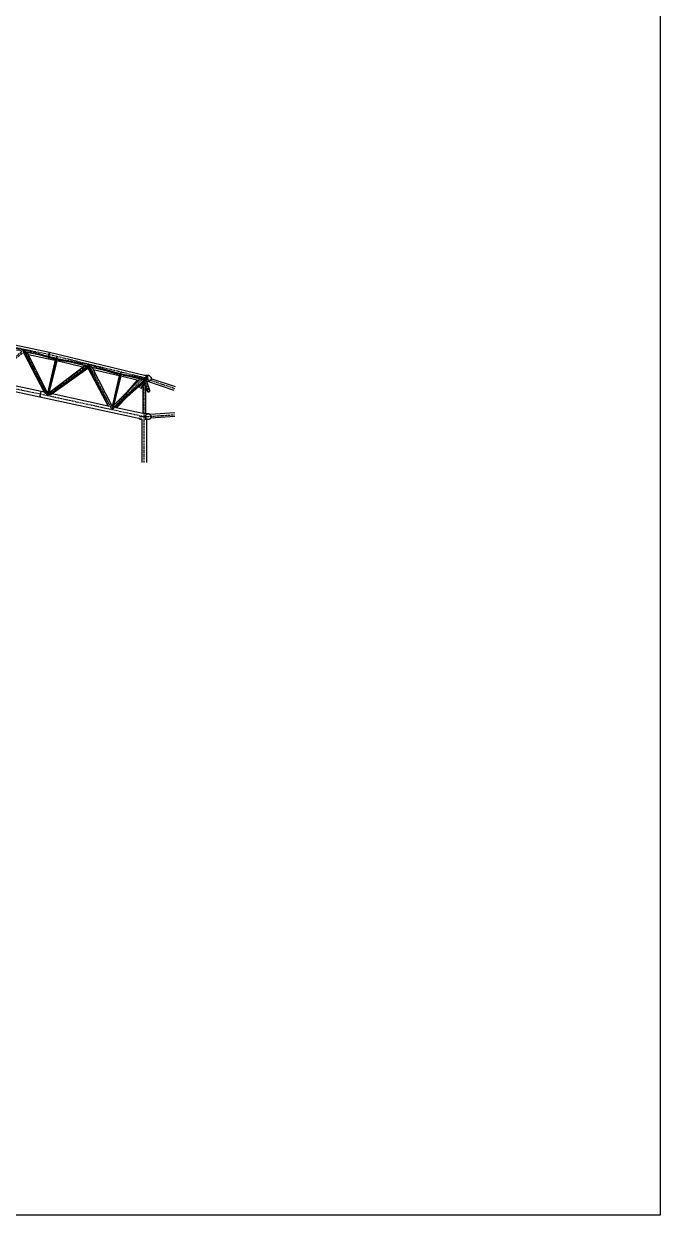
# Model space of a CAD drawing. Header units: millimetres. Extents: x 2368 to 8313, y 7493 to 11698.
# Drawn here: x 7184 to 8313, y 7493 to 9606 of the extents above; entities that cross this region are included whole.
import ezdxf

# ---------------------------------------------------------------- set-up
doc = ezdxf.new("R2010")
doc.units = ezdxf.units.MM
doc.linetypes.add('XKITLINE00', pattern=[0])
doc.linetypes.add('XKITLINE03', pattern=[6, 3, -1, 1, -1])

msp = doc.modelspace()

# ---------------------------------------------------------------- linework, layer by layer
at = {"color": 8, "linetype": 'XKITLINE03'}
for p, q in [((7228.6557, 9015.5237), (6941.859, 9075.2148)), ((7228.656, 9019.327), (6941.8594, 9079.07)), ((7184.9186, 9028.438), (7113.2872, 8969.9434)), ((7184.9186, 9024.6269), (7113.2872, 8969.9434)), ((7127.5593, 9036.565), (7184.9186, 9028.438)), ((7184.9186, 9028.438), (7225.9454, 8946.3659)), ((7184.9186, 9028.438), (7184.9186, 9024.6269)), ((7184.9186, 9028.438), (7242.1593, 9012.2997)), ((7184.9186, 9024.6269), (7225.9454, 8946.3659)), ((7213.3797, 8949.0979), (6928.9989, 9008.3236)), ((7242.1592, 9016.0485), (7225.9454, 8946.3659)), ((7242.1593, 9012.2997), (7225.9454, 8946.3659)), ((7298.9907, 9002.2501), (7225.9454, 8946.3659)), ((7389.2482, 8977.1819), (7228.6557, 9015.5237)), ((7402.2384, 8977.1819), (7228.656, 9019.327)), ((7242.1592, 9016.0485), (7242.1593, 9012.2997)), ((7242.1593, 9012.2997), (7298.9907, 9002.2501)), ((7298.9907, 9002.2501), (7340.1672, 8921.532)), ((7298.9907, 9002.2501), (7355.8222, 8985.1625)), ((7298.9907, 9002.2501), (7298.9907, 8998.731)), ((7298.9907, 8998.731), (7225.9454, 8946.3659)), ((7298.9907, 8998.731), (7340.1672, 8921.5319)), ((7355.8221, 8988.4516), (7340.1672, 8921.532)), ((7355.8222, 8985.1625), (7340.1672, 8921.5319)), ((7355.8221, 8988.4516), (7355.8222, 8985.1625)), ((7355.8222, 8985.1625), (7402.2384, 8977.182)), ((7340.1672, 8921.5319), (7395.7433, 8977.1819)), ((7389.2482, 8977.1819), (7340.1672, 8921.532)), ((7402.2384, 8977.1819), (7340.1672, 8921.532)), ((7388.3289, 8977.2761), (7389.2482, 8977.182)), ((7397.2719, 8977.1819), (7388.8396, 8977.1819)), ((7397.2719, 8977.1819), (7388.8396, 8959.6792)), ((7397.2718, 8909.1819), (7397.2718, 8977.1819)), ((7404.51, 8977.1819), (7397.2719, 8977.1819)), ((7404.51, 8955.8055), (7397.2719, 8977.1819)), ((7451.81, 8958.9799), (7397.2721, 8977.1845)), ((7396.97, 8909.1819), (7213.3797, 8949.0979)), ((7397.2719, 8909.1819), (7388.8396, 8909.1819)), ((7397.2718, 8828.0477), (7397.2718, 8909.1819)), ((7397.2719, 8909.1819), (7451.81, 8912.8275)), ((7404.51, 8909.1819), (7397.2719, 8909.1819))]:
    msp.add_line(p, q, dxfattribs=at)
at = {"color": 8, "linetype": 'XKITLINE00'}
for p, q in [((7229.484, 9023.3017), (6942.6873, 9083.0446)), ((7184.7085, 9024.3346), (7183.4089, 9024.6054)), ((7183.9398, 9024.4948), (7183.9963, 9024.3815)), ((7183.9963, 9024.3815), (7184.2485, 9024.1245)), ((7184.5663, 9023.9601), (7184.2485, 9024.1245)), ((7184.5091, 9024.3762), (7220.7037, 8951.9707)), ((7184.5701, 9024.3484), (7184.5272, 9024.3718)), ((7184.7301, 9023.9341), (7184.5663, 9023.9601)), ((7184.6813, 9024.3388), (7184.5701, 9024.3484)), ((7184.6678, 9024.3399), (7184.6585, 9024.3451)), ((7184.9108, 9024.3039), (7184.6813, 9024.3388)), ((7184.9471, 9024.3114), (7184.9108, 9024.3039)), ((7185.2994, 9024.3151), (7184.9471, 9024.3114)), ((7185.7575, 9024.2757), (7185.2994, 9024.3151)), ((7185.8247, 9024.2657), (7185.7575, 9024.2757)), ((7186.2831, 9024.226), (7185.8247, 9024.2657)), ((7186.8762, 9024.1154), (7186.2831, 9024.226)), ((7187.5094, 9023.945), (7186.8762, 9024.1154)), ((7187.73, 9023.8688), (7187.5094, 9023.945)), ((7188.1349, 9023.7554), (7187.73, 9023.8688)), ((7188.7157, 9023.5674), (7188.1349, 9023.7554)), ((7189.0509, 9023.4415), (7188.7157, 9023.5674)), ((7189.217, 9023.402), (7189.0509, 9023.4415)), ((7189.5937, 9023.307), (7189.217, 9023.402)), ((7227.828, 9015.3524), (7189.365, 9023.3646)), ((7189.5855, 9023.3187), (7189.5584, 9023.3159)), ((7189.6652, 9023.287), (7189.5937, 9023.307)), ((7189.7133, 9023.2921), (7189.6652, 9023.287)), ((7189.9562, 9023.2415), (7225.9224, 8951.2929)), ((7227.8276, 9015.3502), (7229.4844, 9023.3039)), ((7229.1882, 9021.8819), (7229.0702, 9021.3154)), ((7400.2044, 8981.8537), (7229.4844, 9023.3039)), ((7212.344, 8944.1246), (6927.9632, 9003.3503)), ((7184.5845, 9020.5493), (7183.4794, 9020.7793)), ((7184.6555, 9020.8219), (7184.5604, 9020.6834)), ((7184.5604, 9020.6834), (7184.5691, 9020.6487)), ((7184.5691, 9020.6487), (7184.5629, 9020.5905)), ((7184.5629, 9020.5905), (7220.0799, 8952.8398)), ((7184.7175, 9020.8494), (7184.6555, 9020.8219)), ((7184.8485, 9020.9897), (7184.7175, 9020.8494)), ((7185.1194, 9021.1134), (7184.8485, 9020.9897)), ((7185.1498, 9021.1402), (7185.1194, 9021.1134)), ((7185.5296, 9021.2935), (7185.1498, 9021.1402)), ((7186.0101, 9021.3633), (7185.5296, 9021.2935)), ((7186.0153, 9021.3631), (7186.0101, 9021.3633)), ((7227.8284, 9011.5489), (7192.082, 9018.9888)), ((7235.8984, 9011.7896), (7210.3414, 9018.995)), ((7240.1322, 9012.3627), (7225.9205, 8951.2849)), ((7240.9403, 9012.1665), (7227.8276, 9015.3502)), ((7227.8281, 9011.5472), (7228.323, 9013.9253)), ((7239.3048, 9008.8071), (7227.8281, 9011.5472)), ((7228.1237, 9012.9677), (7228.022, 9012.4789)), ((7228.2418, 9017.3386), (7228.1235, 9016.7708)), ((7228.2419, 9013.5355), (7228.1237, 9012.9677)), ((7242.346, 9011.8252), (7228.1485, 8950.8079)), ((7228.3727, 9017.9669), (7228.2418, 9017.3386)), ((7228.323, 9013.9253), (7228.2419, 9013.5355)), ((7242.3239, 9008.1992), (7228.2724, 8951.0586)), ((7228.5121, 9018.6365), (7228.3727, 9017.9669)), ((7228.5122, 9018.6368), (7228.7998, 9020.0172)), ((7228.9392, 9020.6865), (7228.7998, 9020.0176)), ((7229.07, 9021.3144), (7228.9393, 9020.6872)), ((7236.8009, 9011.5935), (7235.8984, 9011.7896)), ((7237.5785, 9011.5438), (7236.8009, 9011.5935)), ((7238.2743, 9011.6198), (7237.5785, 9011.5438)), ((7238.8089, 9011.8304), (7238.2743, 9011.6198)), ((7238.8922, 9011.911), (7238.8089, 9011.8304)), ((7239.2489, 9012.1384), (7238.8922, 9011.911)), ((7239.4913, 9012.4852), (7239.2489, 9012.1384)), ((7239.5204, 9012.5112), (7239.4913, 9012.4852)), ((7240.367, 9012.2906), (7240.313, 9012.3188)), ((7240.624, 9012.2375), (7240.367, 9012.2906)), ((7240.4296, 9012.2827), (7240.4014, 9012.2974)), ((7240.4578, 9012.2718), (7240.4296, 9012.2827)), ((7240.9403, 9012.1662), (7240.624, 9012.2375)), ((7241.2849, 9012.0841), (7240.9403, 9012.1662)), ((7241.6241, 9011.999), (7241.2849, 9012.0841)), ((7292.7154, 8999.5957), (7241.4419, 9012.0447)), ((7241.9248, 9011.9195), (7241.6241, 9011.999)), ((7241.9098, 9008.6394), (7241.6362, 9008.7748)), ((7242.1364, 9008.4624), (7241.9098, 9008.6394)), ((7242.0876, 9011.8731), (7241.9248, 9011.9195)), ((7242.0792, 9011.89), (7242.0057, 9011.8964)), ((7242.1606, 9011.8667), (7242.0876, 9011.8731)), ((7242.2825, 9008.3246), (7242.1364, 9008.4624)), ((7242.1724, 9011.8674), (7242.1606, 9011.8667)), ((7242.2825, 9008.3246), (7242.3239, 9008.1992)), ((7242.5115, 9011.6288), (7242.2918, 9011.5924)), ((7288.5826, 8997.042), (7242.2977, 9008.0926)), ((7242.715, 9011.7356), (7242.5115, 9011.6288)), ((7244.5343, 9011.2939), (7244.6298, 9010.8754)), ((7244.6298, 9010.8754), (7244.8063, 9010.6126)), ((7244.8063, 9010.6126), (7244.896, 9010.4097)), ((7244.896, 9010.4097), (7245.3127, 9009.9878)), ((7245.8223, 9009.6811), (7245.3127, 9009.9878)), ((7245.912, 9009.6217), (7245.8223, 9009.6811)), ((7246.6504, 9009.3319), (7245.912, 9009.6217)), ((7247.5547, 9009.1218), (7246.6504, 9009.3319)), ((7269.366, 9005.2649), (7247.5547, 9009.1218)), ((7292.112, 8999.7422), (7228.1479, 8950.8057)), ((7297.5785, 8998.415), (7233.091, 8949.078)), ((7297.5075, 8994.9791), (7234.3873, 8949.7291)), ((7292.4079, 8999.6555), (7292.354, 8999.6835)), ((7292.63, 8999.6134), (7292.4079, 8999.6555)), ((7292.5186, 8999.6345), (7292.486, 8999.6514)), ((7293.0217, 8999.5322), (7292.63, 8999.6134)), ((7293.0656, 8999.5298), (7293.0217, 8999.5322)), ((7293.6476, 8999.4672), (7293.0656, 8999.5298)), ((7294.2737, 8999.373), (7293.6476, 8999.4672)), ((7294.4146, 8999.3463), (7294.2737, 8999.373)), ((7294.9388, 8999.2719), (7294.4146, 8999.3463)), ((7295.5669, 8999.1364), (7294.9388, 8999.2719)), ((7295.7662, 8996.5996), (7295.3314, 8996.6958)), ((7296.1191, 8998.9676), (7295.5669, 8999.1364)), ((7296.3006, 8996.3799), (7295.7662, 8996.5996)), ((7296.3057, 8998.8871), (7296.1191, 8998.9676)), ((7296.389, 8996.3176), (7296.3006, 8996.3799)), ((7296.5923, 8998.7928), (7296.3057, 8998.8871)), ((7296.7485, 8996.1194), (7296.389, 8996.3176)), ((7296.9793, 8998.6334), (7296.5923, 8998.7928)), ((7297.0845, 8995.829), (7296.7485, 8996.1194)), ((7297.1723, 8998.5244), (7296.9793, 8998.6334)), ((7297.0845, 8995.829), (7297.1835, 8995.6711)), ((7297.2626, 8998.4989), (7297.1723, 8998.5244)), ((7297.3197, 8995.5434), (7297.1835, 8995.6711)), ((7297.4745, 8998.4315), (7297.2626, 8998.4989)), ((7297.3197, 8995.5434), (7297.4574, 8995.2876)), ((7298.0149, 8998.309), (7297.3585, 8998.4684)), ((7297.4092, 8998.4561), (7297.4015, 8998.4547)), ((7297.9979, 8994.794), (7297.4363, 8994.9281)), ((7297.4574, 8995.2876), (7297.4565, 8995.2553)), ((7297.4565, 8995.2553), (7297.529, 8995.1021)), ((7297.5019, 8998.4187), (7297.4745, 8998.4315)), ((7297.529, 8995.1021), (7297.4946, 8995.0123)), ((7297.4946, 8995.0123), (7297.5075, 8994.9791)), ((7297.5378, 8998.4249), (7297.5019, 8998.4187)), ((7297.9373, 8998.3279), (7334.2109, 8927.221)), ((7297.9717, 8994.8431), (7333.5321, 8928.1732)), ((7354.2809, 8984.6479), (7304.4719, 8996.7413)), ((7304.9092, 8996.6351), (7340.3254, 8927.2088)), ((7353.0606, 8981.6477), (7306.9371, 8992.6598)), ((7349.5164, 8984.7718), (7331.6694, 8990.1378)), ((7353.7904, 8984.767), (7340.309, 8927.1388)), ((7356.0042, 8984.2295), (7342.2827, 8925.5745)), ((7355.9957, 8981.1001), (7343.2102, 8929.1328)), ((7350.426, 8984.5619), (7349.5164, 8984.7718)), ((7351.2153, 8984.4997), (7350.426, 8984.5619)), ((7351.2643, 8984.5066), (7351.2153, 8984.4997)), ((7351.9186, 8984.566), (7351.2643, 8984.5066)), ((7352.4706, 8984.7666), (7351.9186, 8984.566)), ((7352.5954, 8984.8777), (7352.4706, 8984.7666)), ((7352.8093, 8985.0052), (7352.5954, 8984.8777)), ((7397.9824, 8974.0373), (7355.4896, 8984.3544)), ((7384.8564, 8974.0564), (7355.9601, 8980.9554)), ((7374.6302, 8979.7071), (7360.1532, 8982.1962)), ((7404.51, 8982.2619), (7398.5232, 8982.2619)), ((7400.2342, 8980.1679), (7399.8009, 8979.4882)), ((7400.3941, 8980.0562), (7399.977, 8979.402)), ((7400.7728, 8980.774), (7400.2342, 8980.1679)), ((7400.9126, 8980.6397), (7400.3941, 8980.0562)), ((7401.4034, 8981.2917), (7400.7728, 8980.774)), ((7401.5196, 8981.138), (7400.9126, 8980.6397)), ((7401.318, 8973.3913), (7403.1963, 8981.1273)), ((7402.1106, 8981.7083), (7401.4034, 8981.2917)), ((7402.2003, 8981.539), (7401.5196, 8981.138)), ((7403.1963, 8981.1273), (7401.9962, 8981.4187)), ((7402.8768, 8982.0133), (7402.1106, 8981.7083)), ((7402.9379, 8981.8326), (7402.2003, 8981.539)), ((7403.6832, 8982.1994), (7402.8768, 8982.0133)), ((7403.7141, 8982.0117), (7402.9379, 8981.8326)), ((7404.51, 8982.2619), (7403.6832, 8982.1994)), ((7404.51, 8982.0719), (7403.7141, 8982.0117)), ((7405.3368, 8982.1994), (7404.51, 8982.2619)), ((7405.3058, 8982.0117), (7404.51, 8982.0719)), ((7406.0821, 8981.8326), (7405.3058, 8982.0117)), ((7406.1432, 8982.0133), (7405.3368, 8982.1994)), ((7406.8197, 8981.539), (7406.0821, 8981.8326)), ((7406.9094, 8981.7083), (7406.1432, 8982.0133)), ((7407.5003, 8981.138), (7406.8197, 8981.539)), ((7407.6165, 8981.2917), (7406.9094, 8981.7083)), ((7408.1074, 8980.6397), (7407.5003, 8981.138)), ((7408.2472, 8980.774), (7407.6165, 8981.2917)), ((7408.1074, 8980.6397), (7408.6259, 8980.0562)), ((7408.2472, 8980.774), (7408.7858, 8980.1679)), ((7408.6259, 8980.0562), (7409.043, 8979.402)), ((7408.7858, 8980.1679), (7409.2191, 8979.4882)), ((7214.4155, 8954.0712), (7121.1064, 8973.5039)), ((7397.2391, 8974.2178), (7342.9676, 8925.5606)), ((7389.9925, 8975.9772), (7343.086, 8929.0084)), ((7399.1634, 8972.9071), (7345.3881, 8924.6948)), ((7385.1259, 8974.2124), (7361.6695, 8947.6166)), ((7386.8894, 8961.9028), (7386.515, 8961.1256)), ((7395.0818, 8966.3646), (7391.1643, 8958.2329)), ((7395.0818, 8969.2477), (7395.0818, 8914.7348)), ((7397.0495, 8971.0119), (7402.4572, 8955.0414)), ((7399.2899, 8977.9766), (7399.2248, 8977.1819)), ((7399.2248, 8977.1819), (7399.2899, 8976.3873)), ((7399.4835, 8978.7517), (7399.2899, 8977.9766)), ((7399.2899, 8976.3873), (7399.4835, 8975.6121)), ((7399.4851, 8977.9469), (7399.4225, 8977.1819)), ((7399.4225, 8977.1819), (7399.4851, 8976.417)), ((7399.4618, 8963.8875), (7399.4618, 8914.2619)), ((7399.8009, 8979.4882), (7399.4835, 8978.7517)), ((7399.4835, 8975.6121), (7399.8009, 8974.8757)), ((7399.6715, 8978.693), (7399.4851, 8977.9469)), ((7399.4851, 8976.417), (7399.6715, 8975.6708)), ((7399.977, 8979.402), (7399.6715, 8978.693)), ((7399.6715, 8975.6708), (7399.977, 8974.9619)), ((7399.8009, 8974.8757), (7400.2342, 8974.196)), ((7404.51, 8972.1019), (7399.9485, 8972.1019)), ((7399.977, 8974.9619), (7400.3941, 8974.3077)), ((7400.2342, 8974.196), (7400.7728, 8973.5898)), ((7400.3941, 8974.3077), (7400.9126, 8973.7242)), ((7401.4034, 8973.0721), (7400.7728, 8973.5898)), ((7401.5196, 8973.2258), (7400.9126, 8973.7242)), ((7401.3035, 8972.1019), (7406.5628, 8956.5697)), ((7402.1106, 8972.6556), (7401.4034, 8973.0721)), ((7402.2003, 8972.8249), (7401.5196, 8973.2258)), ((7401.8962, 8975.0192), (7401.7206, 8975.0494)), ((7401.8962, 8975.0192), (7401.7268, 8975.075)), ((7401.9118, 8975.1179), (7401.7502, 8975.1712)), ((7402.9714, 8976.3211), (7401.7673, 8975.2416)), ((7402.1982, 8975.0338), (7401.8962, 8975.0192)), ((7402.2, 8975.1319), (7401.9118, 8975.1179)), ((7402.8768, 8972.3506), (7402.1106, 8972.6556)), ((7402.176, 8976.9251), (7402.215, 8976.882)), ((7402.1804, 8976.9431), (7402.2167, 8976.903)), ((7402.5022, 8975.1562), (7402.1982, 8975.0338)), ((7402.4901, 8975.2487), (7402.2, 8975.1319)), ((7402.9379, 8972.5313), (7402.2003, 8972.8249)), ((7402.4567, 8976.6471), (7402.215, 8976.882)), ((7402.4414, 8976.6846), (7402.2167, 8976.903)), ((7402.2964, 8977.4208), (7402.4827, 8977.2152)), ((7450.8603, 8955.8918), (7402.2976, 8972.1019)), ((7402.3008, 8977.4388), (7402.5011, 8977.2177)), ((7402.6462, 8976.5149), (7402.4414, 8976.6846)), ((7402.677, 8976.4645), (7402.4567, 8976.6471)), ((7402.4827, 8977.2152), (7402.6813, 8976.9662)), ((7402.7676, 8975.4624), (7402.4901, 8975.2487)), ((7402.5011, 8977.2177), (7402.7147, 8976.9499)), ((7402.793, 8975.3801), (7402.5022, 8975.1562)), ((7402.8111, 8976.4104), (7402.6462, 8976.5149)), ((7402.8543, 8976.3522), (7402.677, 8976.4645)), ((7402.6813, 8976.9662), (7402.8366, 8976.7383)), ((7402.7147, 8976.9499), (7402.8818, 8976.7049)), ((7402.8368, 8979.1564), (7402.7266, 8979.1927)), ((7402.8654, 8979.2509), (7402.75, 8979.2889)), ((7403.0186, 8975.7623), (7402.7676, 8975.4624)), ((7403.0559, 8975.6944), (7402.793, 8975.3801)), ((7402.9199, 8976.3815), (7402.8111, 8976.4104)), ((7402.8366, 8976.7383), (7402.9334, 8976.5539)), ((7403.0786, 8978.9679), (7402.8368, 8979.1564)), ((7402.9714, 8976.3211), (7402.8543, 8976.3522)), ((7403.1188, 8979.0534), (7402.8654, 8979.2509)), ((7403.6832, 8972.1645), (7402.8768, 8972.3506)), ((7402.8818, 8976.7049), (7402.9858, 8976.5065)), ((7402.9621, 8976.431), (7402.9199, 8976.3815)), ((7402.9334, 8976.5539), (7402.9621, 8976.431)), ((7403.7141, 8972.3521), (7402.9379, 8972.5313)), ((7403.0167, 8976.3743), (7402.9714, 8976.3211)), ((7402.9858, 8976.5065), (7403.0167, 8976.3743)), ((7403.2304, 8976.1335), (7403.0186, 8975.7623)), ((7403.2779, 8976.0833), (7403.0559, 8975.6944)), ((7403.0786, 8978.9679), (7403.2783, 8978.6898)), ((7403.5214, 8958.5731), (7403.0894, 8958.3337)), ((7403.1188, 8979.0534), (7403.328, 8978.762)), ((7403.5665, 8958.4468), (7403.1543, 8958.2183)), ((7403.3925, 8976.5572), (7403.2304, 8976.1335)), ((7403.4477, 8976.5273), (7403.2779, 8976.0833)), ((7403.2783, 8978.6898), (7403.4258, 8978.3361)), ((7403.328, 8978.762), (7403.4826, 8978.3913)), ((7403.4967, 8977.0122), (7403.3925, 8976.5572)), ((7403.4258, 8978.3361), (7403.5138, 8977.9246)), ((7403.5569, 8977.0041), (7403.4477, 8976.5273)), ((7403.4826, 8978.3913), (7403.5748, 8977.9601)), ((7403.5379, 8977.4757), (7403.4967, 8977.0122)), ((7403.5138, 8977.9246), (7403.5379, 8977.4757)), ((7404.003, 8958.6738), (7403.5214, 8958.5731)), ((7403.6, 8977.4898), (7403.5569, 8977.0041)), ((7404.0261, 8958.5428), (7403.5665, 8958.4468)), ((7403.5748, 8977.9601), (7403.6, 8977.4898)), ((7404.51, 8972.1019), (7403.6832, 8972.1645)), ((7404.51, 8972.2919), (7403.7141, 8972.3521)), ((7404.51, 8958.6306), (7404.003, 8958.6738)), ((7404.51, 8958.5016), (7404.0261, 8958.5428)), ((7405.3058, 8972.3521), (7404.51, 8972.2919)), ((7405.3368, 8972.1645), (7404.51, 8972.1019)), ((7405.017, 8958.4458), (7404.51, 8958.6306)), ((7404.9938, 8958.3252), (7404.51, 8958.5016)), ((7405.4986, 8958.1286), (7405.017, 8958.4458)), ((7406.0821, 8972.5313), (7405.3058, 8972.3521)), ((7406.1432, 8972.3506), (7405.3368, 8972.1645)), ((7406.8197, 8972.8249), (7406.0821, 8972.5313)), ((7406.9094, 8972.6556), (7406.1432, 8972.3506)), ((7407.5003, 8973.2258), (7406.8197, 8972.8249)), ((7407.6165, 8973.0721), (7406.9094, 8972.6556)), ((7408.1074, 8973.7242), (7407.5003, 8973.2258)), ((7408.2472, 8973.5898), (7407.6165, 8973.0721)), ((7408.6259, 8974.3077), (7408.1074, 8973.7242)), ((7408.7858, 8974.196), (7408.2472, 8973.5898)), ((7409.043, 8974.9619), (7408.6259, 8974.3077)), ((7409.2191, 8974.8757), (7408.7858, 8974.196)), ((7409.043, 8979.402), (7409.3485, 8978.693)), ((7409.3485, 8975.6708), (7409.043, 8974.9619)), ((7409.2191, 8979.4882), (7409.5365, 8978.7517)), ((7409.5365, 8975.6121), (7409.2191, 8974.8757)), ((7409.3485, 8978.693), (7409.5349, 8977.9469)), ((7409.5349, 8976.417), (7409.3485, 8975.6708)), ((7409.5349, 8977.9469), (7409.5975, 8977.1819)), ((7409.5975, 8977.1819), (7409.5349, 8976.417)), ((7409.5365, 8978.7517), (7409.7301, 8977.9766)), ((7409.7301, 8976.3873), (7409.5365, 8975.6121)), ((7409.7301, 8977.9766), (7409.7952, 8977.1819)), ((7409.7952, 8977.1819), (7409.7301, 8976.3873)), ((7452.7596, 8962.068), (7409.7336, 8976.43)), ((7212.344, 8944.1244), (7214.4155, 8954.0714)), ((7212.3567, 8944.1856), (7212.344, 8944.1246)), ((7393.2118, 8904.8004), (7212.344, 8944.1244)), ((7212.3947, 8944.3678), (7212.3567, 8944.1858)), ((7212.4568, 8944.6665), (7212.3947, 8944.3678)), ((7212.5418, 8945.0743), (7212.4568, 8944.6665)), ((7212.6473, 8945.5811), (7212.5418, 8945.0743)), ((7212.7709, 8946.1746), (7212.6473, 8945.5811)), ((7212.9095, 8946.84), (7212.7709, 8946.1746)), ((7212.9095, 8946.8401), (7213.85, 8951.3557)), ((7213.85, 8951.3558), (7214.4027, 8954.0099)), ((7214.4155, 8954.0712), (7214.4028, 8954.0101)), ((7220.2923, 8952.7937), (7214.4155, 8954.0714)), ((7220.7037, 8951.9707), (7220.8959, 8951.6181)), ((7220.8959, 8951.6181), (7221.0662, 8951.4249)), ((7221.0662, 8951.4249), (7221.2368, 8951.2112)), ((7221.7081, 8950.7729), (7221.2368, 8951.2112)), ((7221.8317, 8950.6845), (7221.7081, 8950.7729)), ((7222.2933, 8950.3106), (7221.8317, 8950.6845)), ((7222.9286, 8949.9169), (7222.2933, 8950.3106)), ((7223.4993, 8949.6636), (7222.9286, 8949.9169)), ((7223.5747, 8949.6259), (7223.4993, 8949.6636)), ((7224.1988, 8949.4534), (7223.5747, 8949.6259)), ((7224.4734, 8949.4518), (7224.1988, 8949.4534)), ((7224.7558, 8949.4355), (7224.4734, 8949.4518)), ((7225.2367, 8949.5351), (7224.7558, 8949.4355)), ((7225.6102, 8949.7619), (7225.2367, 8949.5351)), ((7225.6733, 8949.8493), (7225.6102, 8949.7619)), ((7225.8943, 8950.0308), (7225.6733, 8949.8493)), ((7225.9837, 8951.5562), (7225.7672, 8951.6033)), ((7226.053, 8950.3407), (7225.8943, 8950.0308)), ((7225.9205, 8951.2849), (7225.9384, 8951.0517)), ((7225.9384, 8951.0517), (7225.9684, 8950.9358)), ((7225.9684, 8950.9358), (7226.0152, 8950.6106)), ((7226.0152, 8950.6106), (7226.0801, 8950.3601)), ((7226.0631, 8950.3516), (7226.053, 8950.3407)), ((7226.0731, 8950.387), (7226.0631, 8950.3516)), ((7226.1152, 8950.3278), (7226.0801, 8950.3601)), ((7226.1152, 8950.3278), (7226.1964, 8950.2317)), ((7226.4853, 8950.0429), (7226.1964, 8950.2317)), ((7226.8237, 8949.9336), (7226.4853, 8950.0429)), ((7227.1783, 8949.9146), (7226.8237, 8949.9336)), ((7227.5145, 8949.9877), (7227.1783, 8949.9146)), ((7227.5608, 8950.0135), (7227.5145, 8949.9877)), ((7227.5955, 8950.0273), (7227.5608, 8950.0135)), ((7227.8424, 8950.3308), (7227.5955, 8950.0273)), ((7227.6247, 8949.9848), (7227.5963, 8949.8586)), ((7227.5963, 8949.8586), (7227.6709, 8949.4987)), ((7227.6224, 8950.0603), (7227.6247, 8949.9848)), ((7227.6709, 8949.4987), (7227.7517, 8949.3807)), ((7227.7517, 8949.3807), (7227.8461, 8949.1249)), ((7227.9452, 8950.494), (7227.8424, 8950.3308)), ((7227.8461, 8949.1249), (7228.1559, 8948.7887)), ((7228.0689, 8950.6481), (7227.9452, 8950.494)), ((7228.1408, 8950.8002), (7228.0689, 8950.6481)), ((7228.1485, 8950.8079), (7228.1408, 8950.8002)), ((7228.6169, 8948.5314), (7228.1559, 8948.7887)), ((7228.4329, 8951.0237), (7228.21, 8951.0722)), ((7229.1836, 8948.349), (7228.6169, 8948.5314)), ((7229.6114, 8948.316), (7229.1836, 8948.349)), ((7229.8768, 8948.2881), (7229.6114, 8948.316)), ((7230.6181, 8948.3184), (7229.8768, 8948.2881)), ((7231.3841, 8948.449), (7230.6181, 8948.3184)), ((7231.6594, 8948.5311), (7231.3841, 8948.449)), ((7232.0811, 8948.631), (7231.6594, 8948.5311)), ((7232.6786, 8948.8586), (7232.0811, 8948.631)), ((7232.7132, 8948.8784), (7232.6786, 8948.8586)), ((7233.091, 8949.078), (7232.7132, 8948.8784)), ((7333.7492, 8928.126), (7234.0406, 8949.8045)), ((7369.1399, 8945.9895), (7348.1692, 8924.9908)), ((7402.2887, 8956.9337), (7402.2315, 8956.3179)), ((7402.2315, 8956.3179), (7402.2887, 8955.6764)), ((7402.4572, 8957.4929), (7402.2887, 8956.9337)), ((7402.2887, 8955.6764), (7402.4572, 8955.0414)), ((7402.3901, 8956.8821), (7402.3356, 8956.2945)), ((7402.3356, 8956.2945), (7402.3901, 8955.6823)), ((7402.5509, 8957.4158), (7402.3901, 8956.8821)), ((7402.3901, 8955.6823), (7402.5509, 8955.0763)), ((7402.7286, 8957.9675), (7402.4572, 8957.4929)), ((7402.4572, 8955.0414), (7402.7286, 8954.4447)), ((7402.81, 8957.8688), (7402.5509, 8957.4158)), ((7402.5509, 8955.0763), (7402.81, 8954.5068)), ((7403.0894, 8958.3337), (7402.7286, 8957.9675)), ((7402.7286, 8954.4447), (7403.0894, 8953.9162)), ((7403.1543, 8958.2183), (7402.81, 8957.8688)), ((7402.81, 8954.5068), (7403.1543, 8954.0025)), ((7403.0894, 8953.9162), (7403.5214, 8953.4825)), ((7403.1543, 8954.0025), (7403.5665, 8953.5886)), ((7404.003, 8953.1653), (7403.5214, 8953.4825)), ((7404.0261, 8953.2859), (7403.5665, 8953.5886)), ((7404.51, 8952.9805), (7404.003, 8953.1653)), ((7404.51, 8953.1095), (7404.0261, 8953.2859)), ((7404.9938, 8953.0683), (7404.51, 8953.1095)), ((7405.017, 8952.9373), (7404.51, 8952.9805)), ((7405.4534, 8958.0225), (7404.9938, 8958.3252)), ((7405.4534, 8953.1643), (7404.9938, 8953.0683)), ((7405.4986, 8953.038), (7405.017, 8952.9373)), ((7405.4534, 8958.0225), (7405.8657, 8957.6086)), ((7405.8657, 8953.3928), (7405.4534, 8953.1643)), ((7405.4986, 8958.1286), (7405.9306, 8957.6948)), ((7405.9306, 8953.2774), (7405.4986, 8953.038)), ((7405.8657, 8957.6086), (7406.21, 8957.1043)), ((7406.21, 8953.7423), (7405.8657, 8953.3928)), ((7405.9306, 8957.6948), (7406.2914, 8957.1664)), ((7406.2914, 8953.6436), (7405.9306, 8953.2774)), ((7406.21, 8957.1043), (7406.4691, 8956.5348)), ((7406.4691, 8954.1953), (7406.21, 8953.7423)), ((7406.2914, 8957.1664), (7406.5628, 8956.5697)), ((7406.5628, 8954.1182), (7406.2914, 8953.6436)), ((7406.4691, 8956.5348), (7406.6299, 8955.9288)), ((7406.6299, 8954.7289), (7406.4691, 8954.1953)), ((7406.5628, 8956.5697), (7406.7313, 8955.9347)), ((7406.7313, 8954.6774), (7406.5628, 8954.1182)), ((7406.6299, 8955.9288), (7406.6844, 8955.3166)), ((7406.6844, 8955.3166), (7406.6299, 8954.7289)), ((7406.7313, 8955.9347), (7406.7884, 8955.2932)), ((7406.7884, 8955.2932), (7406.7313, 8954.6774)), ((7395.0818, 8914.7912), (7347.8224, 8925.0662)), ((7393.2118, 8904.1019), (7388.8396, 8904.1019)), ((7393.2118, 8904.8567), (7393.2118, 8828.0477)), ((7404.51, 8914.2619), (7397.8733, 8914.2619)), ((7404.51, 8904.1019), (7398.388, 8904.1019)), ((7399.2899, 8909.9766), (7399.2248, 8909.1819)), ((7399.2248, 8909.1819), (7399.2899, 8908.3873)), ((7399.4835, 8910.7517), (7399.2899, 8909.9766)), ((7399.2899, 8908.3873), (7399.4835, 8907.6121)), ((7399.8009, 8911.4882), (7399.4835, 8910.7517)), ((7399.4835, 8907.6121), (7399.8009, 8906.8757)), ((7399.5838, 8909.9319), (7399.5224, 8909.1819)), ((7399.5224, 8909.1819), (7399.5838, 8908.432)), ((7399.5224, 8909.1819), (7400.6709, 8909.1819)), ((7399.7665, 8910.6634), (7399.5838, 8909.9319)), ((7399.5838, 8908.432), (7399.7665, 8907.7005)), ((7400.066, 8911.3584), (7399.7665, 8910.6634)), ((7399.7665, 8907.7005), (7400.066, 8907.0055)), ((7400.2342, 8912.1679), (7399.8009, 8911.4882)), ((7399.8009, 8906.8757), (7400.2342, 8906.196)), ((7400.4749, 8911.9998), (7400.066, 8911.3584)), ((7400.066, 8907.0055), (7400.4749, 8906.3641)), ((7400.7728, 8912.774), (7400.2342, 8912.1679)), ((7400.2342, 8906.196), (7400.7728, 8905.5898)), ((7400.9832, 8912.5718), (7400.4749, 8911.9998)), ((7400.4749, 8906.3641), (7400.9832, 8905.7921)), ((7401.4034, 8913.2917), (7400.7728, 8912.774)), ((7401.4034, 8905.0721), (7400.7728, 8905.5898)), ((7401.5783, 8913.0604), (7400.9832, 8912.5718)), ((7401.5783, 8905.3035), (7400.9832, 8905.7921)), ((7401.3318, 8906.5038), (7401.3318, 8906.4032)), ((7401.3318, 8904.1019), (7401.3318, 8828.0477)), ((7402.1106, 8913.7083), (7401.4034, 8913.2917)), ((7402.1106, 8904.6556), (7401.4034, 8905.0721)), ((7402.2456, 8913.4534), (7401.5783, 8913.0604)), ((7402.2456, 8904.9105), (7401.5783, 8905.3035)), ((7402.8768, 8914.0133), (7402.1106, 8913.7083)), ((7402.8768, 8904.3506), (7402.1106, 8904.6556)), ((7402.9687, 8913.7413), (7402.2456, 8913.4534)), ((7402.9687, 8904.6226), (7402.2456, 8904.9105)), ((7403.6832, 8914.1994), (7402.8768, 8914.0133)), ((7403.6832, 8904.1645), (7402.8768, 8904.3506)), ((7403.7297, 8913.9169), (7402.9687, 8913.7413)), ((7403.7297, 8904.447), (7402.9687, 8904.6226)), ((7404.51, 8914.2619), (7403.6832, 8914.1994)), ((7404.51, 8904.1019), (7403.6832, 8904.1645)), ((7404.51, 8913.9759), (7403.7297, 8913.9169)), ((7404.51, 8904.3879), (7403.7297, 8904.447)), ((7405.3368, 8914.1994), (7404.51, 8914.2619)), ((7405.2902, 8913.9169), (7404.51, 8913.9759)), ((7405.2902, 8904.447), (7404.51, 8904.3879)), ((7405.3368, 8904.1645), (7404.51, 8904.1019)), ((7406.0512, 8913.7413), (7405.2902, 8913.9169)), ((7406.0512, 8904.6226), (7405.2902, 8904.447)), ((7406.1432, 8914.0133), (7405.3368, 8914.1994)), ((7406.1432, 8904.3506), (7405.3368, 8904.1645)), ((7406.7743, 8913.4534), (7406.0512, 8913.7413)), ((7406.7743, 8904.9105), (7406.0512, 8904.6226)), ((7406.9094, 8913.7083), (7406.1432, 8914.0133)), ((7406.9094, 8904.6556), (7406.1432, 8904.3506)), ((7407.4416, 8913.0604), (7406.7743, 8913.4534)), ((7407.4416, 8905.3035), (7406.7743, 8904.9105)), ((7407.6165, 8913.2917), (7406.9094, 8913.7083)), ((7407.6165, 8905.0721), (7406.9094, 8904.6556)), ((7408.0368, 8912.5718), (7407.4416, 8913.0604)), ((7408.0368, 8905.7921), (7407.4416, 8905.3035)), ((7408.2472, 8912.774), (7407.6165, 8913.2917)), ((7408.2472, 8905.5898), (7407.6165, 8905.0721)), ((7451.81, 8916.0639), (7407.8215, 8913.1235)), ((7408.0368, 8912.5718), (7408.5451, 8911.9998)), ((7408.5451, 8906.3641), (7408.0368, 8905.7921)), ((7408.2472, 8912.774), (7408.7858, 8912.1679)), ((7408.7858, 8906.196), (7408.2472, 8905.5898)), ((7408.5451, 8911.9998), (7408.954, 8911.3584)), ((7408.954, 8907.0055), (7408.5451, 8906.3641)), ((7408.7858, 8912.1679), (7409.2191, 8911.4882)), ((7409.2191, 8906.8757), (7408.7858, 8906.196)), ((7408.954, 8911.3584), (7409.2535, 8910.6634)), ((7409.2535, 8907.7005), (7408.954, 8907.0055)), ((7451.81, 8909.5911), (7409.1315, 8906.7383)), ((7409.2191, 8911.4882), (7409.5365, 8910.7517)), ((7409.5365, 8907.6121), (7409.2191, 8906.8757)), ((7409.2535, 8910.6634), (7409.4362, 8909.9319)), ((7409.4362, 8908.432), (7409.2535, 8907.7005)), ((7409.4362, 8909.9319), (7409.4976, 8909.1819)), ((7409.4976, 8909.1819), (7409.4362, 8908.432)), ((7409.5365, 8910.7517), (7409.7301, 8909.9766)), ((7409.7301, 8908.3873), (7409.5365, 8907.6121)), ((7409.7301, 8909.9766), (7409.7952, 8909.1819)), ((7409.7952, 8909.1819), (7409.7301, 8908.3873))]:
    msp.add_line(p, q, dxfattribs=at)
at = {"color": 7, "linetype": 'XKITLINE00'}
msp.add_lwpolyline([(8312.98, 11698.1898), (8312.98, 7493.1898), (2367.98, 7493.1898), (2367.98, 11698.1898), (8312.98, 11698.1898)], dxfattribs=at)
at = {"color": 8, "linetype": 'XKITLINE00'}
for centre in [(7184.9186, 9028.438), (7184.9186, 9028.438), (7184.9186, 9028.438), (7184.9186, 9028.438), (7184.9186, 9028.438), (7184.9186, 9024.6269), (7184.9186, 9024.6269), (7184.9186, 9024.6269), (7228.6557, 9015.5237), (7228.6557, 9015.5237), (7228.656, 9019.327), (7228.656, 9019.327), (7242.1592, 9016.0485), (7242.1592, 9016.0485), (7242.1593, 9012.2997), (7242.1593, 9012.2997), (7242.1593, 9012.2997), (7242.1593, 9012.2997), (7298.9907, 9002.2501), (7298.9907, 9002.2501), (7298.9907, 9002.2501), (7298.9907, 9002.2501), (7298.9907, 9002.2501), (7298.9907, 8998.731), (7298.9907, 8998.731), (7298.9907, 8998.731), (7355.8221, 8988.4516), (7355.8221, 8988.4516), (7355.8222, 8985.1625), (7355.8222, 8985.1625), (7355.8222, 8985.1625), (7355.8222, 8985.1625), (7389.2482, 8977.182), (7389.2482, 8977.1819), (7389.2482, 8977.1819), (7395.7433, 8977.1819), (7397.2718, 8977.1819), (7397.2719, 8977.1819), (7397.2719, 8977.1819), (7397.2719, 8977.1819), (7397.2719, 8977.1819), (7397.2721, 8977.1845), (7402.2384, 8977.182), (7402.2384, 8977.1819), (7402.2384, 8977.1819), (7213.3797, 8949.0979), (7213.3797, 8949.0979), (7225.9454, 8946.3659), (7225.9454, 8946.3659), (7225.9454, 8946.3659), (7225.9454, 8946.3659), (7225.9454, 8946.3659), (7225.9454, 8946.3659), (7340.1672, 8921.532), (7340.1672, 8921.532), (7340.1672, 8921.532), (7340.1672, 8921.532), (7340.1672, 8921.5319), (7340.1672, 8921.5319), (7340.1672, 8921.5319), (7396.97, 8909.1819), (7397.2718, 8909.1819), (7397.2718, 8909.1819), (7397.2719, 8909.1819), (7397.2719, 8909.1819), (7397.2719, 8909.1819)]:
    msp.add_circle(centre, 0.01, dxfattribs=at)

doc.saveas('drawing.dxf')
